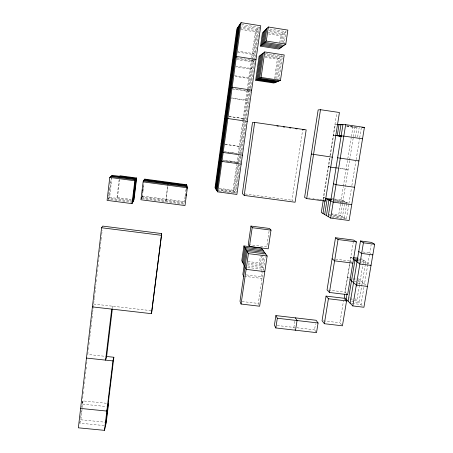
<?xml version="1.0" encoding="UTF-8"?>
<svg xmlns="http://www.w3.org/2000/svg" width="453" height="453" viewBox="0 0 453 453"><rect width="100%" height="100%" fill="white"/><g stroke="black" fill="none" stroke-linecap="round" stroke-linejoin="round"><path stroke-width="0.34" stroke-dasharray="2.27 1.7" d="M104.133 425.56L79.802 423.176L80.119 420.452M80.436 417.723L80.674 415.678M80.991 412.955L81.229 410.905M81.625 407.496L81.783 406.137M82.106 403.391L82.35 401.29M82.672 398.498L82.916 396.398M83.244 393.6L83.488 391.505M83.811 388.708L84.054 386.607M84.383 383.816L84.626 381.715M84.949 378.918L85.192 376.822M85.521 374.025L85.764 371.924M86.087 369.133L86.33 367.032M86.659 364.235L86.902 362.14M88.041 352.349L87.797 354.45L105.617 356.369M88.363 349.546L88.612 347.445M88.935 344.642L89.179 342.542M89.507 339.744L89.751 337.644M89.83 336.941L90.889 327.836M90.974 327.14L91.461 322.938M91.54 322.236L92.599 313.136M92.684 312.434L93.171 308.233M93.25 307.53L94.309 298.414M94.394 297.712L94.881 293.499M94.966 292.797L95.945 284.371M96.274 281.562L96.517 279.456M96.84 276.653L97.089 274.546M97.412 271.738L97.661 269.631M97.984 266.823L98.233 264.716M98.556 261.908L98.805 259.801M99.128 256.993L99.371 254.886M99.7 252.078L99.943 249.971M100.028 249.269L100.515 245.056M100.6 244.354L101.087 240.141M101.172 239.439L101.659 235.226M101.744 234.524L102.231 230.311M79.802 423.176L80.849 419.795L83.052 400.911L107.185 403.351M132.678 202.355L108.131 199.144L108.612 195.039M108.692 194.354L108.93 192.299M109.252 189.558L109.569 186.823M109.886 184.082L110.13 182.027M111.421 176.625L108.89 198.255L132.457 201.342M108.131 199.144L109.637 197.389L111.897 178.074M119.122 179.745L116.919 198.34L117.469 197.599L119.654 179.184M112.412 308.317L112.667 306.222L112.095 307.955M185.124 196.217L184.53 202.4L142.146 196.817L142.57 193.374M142.655 192.689L142.825 191.313M143.25 187.876L143.505 185.809M142.146 196.817L143.035 191.325M143.12 190.645L144.043 183.154M167.633 186.308L165.758 201.755L167.91 184.926M185.209 195.543L186.104 188.776M184.977 198.986L185.158 197.621M186.058 190.792L186.325 188.742M239.014 165.062L235.135 192.519L233.023 190.203L236.659 164.377M236.755 163.68L237.836 156.002M238.233 153.21L242.808 120.708M242.904 120.017L247.095 90.26M247.191 89.569L251.591 58.307M251.692 57.61L255.316 31.857L259.343 27.378L242.038 24.626M238.901 154.133L233.708 190.956L219.009 188.98M243.618 120.674L238.974 153.601L239.745 153.946L244.331 121.427M243.703 120.056L252.179 59.926M252.259 59.377L256.285 30.776L241.047 28.358M239.467 155.928L234.416 191.727L219.416 189.716M244.529 120.062L257.281 29.672L241.058 27.095M240.345 155.639L239.303 163.001L237.78 162.106L222.876 160.039M240.532 154.297L258.301 28.539L241.885 25.929M235.871 193.329L239.897 164.858M240.192 162.791L241.149 156.013M241.438 153.969L245.951 122.061M246.245 119.971L250.294 91.359M250.679 88.607L259.343 27.378M274.478 78.947L277.355 59.201L282.406 56.087L278.844 80.379M279.744 42.803L280.752 35.883L285.99 31.625L267.451 28.675M275.656 78.426L278.572 58.448L264.88 56.325M280.894 42.554L282.015 34.858L268.267 32.678M276.766 78.596L279.818 57.678L265.271 55.425M282.032 42.554L283.312 33.805L268.703 31.484M277.587 80.894L281.098 56.891L264.88 54.371M283.142 42.944L284.637 32.729L269.025 30.243M284.071 44.722L285.99 31.625M264.444 271.087L259.371 262.95L260.362 256.234M261.647 255.679L260.339 264.501L248.023 262.978M263.063 254.422L261.33 266.092L248.187 264.461M244.337 276.302L262.027 278.459L261.007 276.698L261.624 272.553M261.726 271.862L263.991 256.613M258.839 304.546L258.306 303.431L265.282 256.625M269.065 231.2L266.732 246.891L250.311 244.813M292.995 200.894L291.942 200.22L302.7 129.717M294.824 321.268L293.861 327.417L295.532 330.226M329.608 158.057L322.972 199.903L319.569 199.445M329.943 155.962L336.692 113.386M323.363 199.563L329.914 158.29M330.35 155.509L335.254 124.62L336.488 124.626M316.126 332.066L314.563 329.801L315.548 323.68M348.725 204.767L346.398 219.014L338.714 214.807L340.469 203.952M340.582 203.272L343.238 186.874M343.351 186.194L351.177 137.91M351.392 136.574L352.91 127.202L356.358 127.265M349.529 160.685L340.565 215.821L331.098 214.563M349.637 160L353.204 138.069M353.419 136.715L354.959 127.242L346.721 126.036M355.497 136.863L357.06 127.282M346.709 203.839L344.41 217.927L331.958 216.274M357.621 137.016L359.206 127.321M348.952 203.408L351.42 188.335M351.868 185.594L355.888 161.047M356.109 159.683L359.455 139.252M359.676 137.91L361.403 127.361M341.573 324.801L339.863 322.768L343.482 300.973M346.726 293.804L344.954 292.077L349.648 263.771M349.761 263.08L353.459 240.781M344.937 293.148L349.965 262.831M350.084 262.14L350.882 257.298L352.881 257.553M356.788 286.896L357.134 284.841M357.253 284.156L357.711 281.415M361.301 260.028L361.534 258.646L370.531 265.067M359.422 285.243L356.851 300.475L349.501 299.592M359.535 284.552L363.646 260.152L358.261 259.473M365.345 264.422L358.918 302.457L350.809 301.483M365.458 263.742L365.803 261.692L357.638 260.662M363.923 287.378L361.03 304.478L354.201 303.663M367.779 264.648L364.506 283.957L357.649 283.114M369.54 254.246L368.012 263.267L359.756 262.225M370.792 253.527L369.773 252.859L371.188 244.501M83.052 400.911L82.021 404.087L106.438 406.545M250.39 90.662L248.567 91.444L232.61 89.06M334.773 135.447L333.55 135.356L334.903 135.555M80.849 419.795L106.279 422.298M93.658 304.031L151.806 310.735M277.196 325.497L314.563 329.801M323.425 320.849L339.863 322.768M242.049 301.511L258.306 303.431M349.546 297.904L353.51 298.38M351.466 303.334L353.516 303.578M246.341 274.903L261.007 276.698M328.431 290.073L344.954 292.077M247.865 261.517L259.371 262.95M349.546 277.604L347.559 277.361L349.506 279.071M352.864 278.017L356.845 278.51M247.649 265.9L262.344 267.717M352.859 279.484L360.237 280.396M247.706 267.446L263.38 269.382M354.212 281.154L362.349 282.157M335.565 259.173L350.107 261.007L351.76 262.287M357.004 261.879L359.07 262.14M362.881 251.981L369.773 252.859M117.469 197.599L131.24 199.405M109.637 197.389L132.91 200.436M331.058 213.788L338.714 214.807M328.391 214.207L330.424 214.473M329.473 215.135L342.468 216.862L344.954 201.602L333.295 200.028M331.709 217.066L346.398 219.014M142.446 196.092L184.411 201.625M141.789 197.672L184.665 203.318M142.117 198.646L184.807 204.258M219.178 188.34L233.023 190.203M217.202 190.113L235.135 192.519M245.152 193.941L291.942 200.22M219.127 191.081L222.616 191.551M223.312 191.647L233.776 193.046M325.084 197.712L323.691 197.519L324.818 198.074M332.06 198.652L334.155 198.935M334.852 199.031L341.132 199.881L348.442 203.182M331.488 199.173L332.847 199.36M333.527 199.45L343.017 200.736M333.753 200.719L346.93 202.497M308.68 197.978L310.045 198.159M312.763 198.527L314.127 198.714M316.851 199.082L318.889 199.354M334.223 201.421L335.628 201.613M336.33 201.71L339.835 202.18M340.537 202.276L344.042 202.746M344.744 202.842L348.249 203.312M222.774 160.362L238.533 162.548M226.132 161.177L228.907 161.562M229.597 161.659L233.063 162.134M233.759 162.231L235.837 162.519M225.266 144.264L239.977 146.489L225.033 144.382M224.048 151.512L237.621 153.408M226.71 152.117L229.45 152.502M230.141 152.599L233.567 153.08M234.258 153.176L236.313 153.465M329.937 166.817L328.589 166.625L330.35 167.112M336.681 167.757L339.382 168.137M340.056 168.233L348.08 169.592L339.897 168.448M337.174 168.063L339.218 168.352M346.641 125.753L353.589 126.772M354.28 126.874L356.364 127.18M335.254 124.62L336.613 124.818M346.8 126.308L352.91 127.202M228.895 116.393L243.912 118.578L228.929 116.58M231.392 97.893L247.321 100.255L246.455 100.526L231.392 98.295M231.194 88.324L249.467 91.059M234.518 75.679L249.637 77.967L248.748 78.494L234.484 76.336M235.781 66.093L251.794 68.539L250.871 69.184L236.421 66.976M237.768 52.123L252.95 54.479L253.895 53.658L237.842 51.166M265.169 57.316L277.355 59.201M236.07 57.644L254.654 60.509L252.717 62.004L236.687 59.536M237.355 58.748L253.674 61.263M265.311 53.426L282.406 56.087M240.934 29.575L255.316 31.857M268.516 33.947L280.752 35.883M350.882 257.298L352.377 258.42M358.17 278.674L366.97 286.013M354.835 298.544L362.955 306.33"/><path stroke-width="0.68" d="M168.001 184.229L168.154 182.236M92.406 306.891L151.478 313.674L161.681 233.578L102.723 226.104L101.597 227.751L78.363 427.813L104.484 430.35L106.279 422.298L108.567 403.487L106.829 411.064L80.617 408.442M151.478 313.674L161.681 233.578M133.607 200.526L136.285 178.55L112.219 175.317L109.762 177.412L107.089 200.362L132.033 203.624L133.992 199.767L136.642 178.006L120.056 175.775L119.53 176.296M111.715 309.105L105.594 360.124L106.625 356.477L112.327 309.014M104.484 430.35L112.922 360.911L113.845 357.258L106.302 356.443M132.033 203.624L134.813 180.764L136.642 178.006M105.521 425.695L113.845 357.258M132.678 202.355L135.413 179.858L110.77 176.551M133.148 201.432L135.855 179.195L111.5 175.928M143.12 181.88L140.917 199.756L185.005 205.549L187.344 187.802L186.636 184.722L144.547 179.065L143.12 181.88L187.344 187.802M141.421 198.556L141.585 197.197M142.338 191.109L142.502 189.756M186.46 186.075L186.636 184.722M185.917 195.872L186.098 194.479M186.834 188.884L187.112 186.789L143.59 180.957M215.509 188.51L237.582 27.809M216.007 189.258L238.357 26.665M216.511 190.022L239.15 25.493M217.032 190.804L239.96 24.298M217.746 191.874L241.075 22.65L260.769 25.793L236.879 194.439L217.746 191.874L215.028 187.78L236.828 28.924L241.075 22.65M255.679 80.283L259.076 56.37L264.745 51.948L284.201 54.977L280.469 80.379L273.884 83.035L255.679 80.283L261.098 77.44L280.469 80.379M260.526 46.161L262.4 32.978L268.318 26.993L287.853 30.108L285.792 44.128L278.838 49.026L260.526 46.161L266.302 41.059L268.318 26.993M260.084 55.583L256.641 79.773L275.056 82.559M263.453 31.914L261.557 45.255L280.073 48.154M261.121 54.779L257.627 79.258L276.256 82.078M264.529 30.821L262.61 44.326L281.341 47.259M262.174 53.952L258.64 78.726L277.485 81.585M265.634 29.705L263.686 43.375L282.644 46.348M263.261 53.109L259.677 78.182L278.742 81.076M266.766 28.562L264.79 42.395L283.969 45.413M244.212 195.419L254.66 122.406L306.177 129.875L295.09 202.236L244.212 195.419L242.361 193.567L252.508 122.446L254.66 122.406M261.098 77.44L264.745 51.948M265.679 253.94L247.23 251.619L240.016 301.268L241.07 304.037L259.637 306.222L267.14 255.985L261.557 248.176L243.918 245.945L241.777 260.764L246.121 269.359L264.801 271.658M242.553 262.298L244.716 247.315L262.553 249.569M243.34 263.867L245.537 248.72L263.572 250.99M250.945 226.07L248.261 244.552L249.45 246.455L268.21 248.827L271.002 230.124L269.473 228.471L250.945 226.07L252.185 227.689L271.002 230.124M241.07 304.037L248.408 253.635L243.918 245.945M249.45 246.455L252.185 227.689M275.888 315.582L274.422 325.175L275.832 327.961L316.517 332.632L318.074 322.983L316.098 320.277L275.888 315.582L277.321 318.238L275.832 327.961M306.687 198.59L320.498 109.7L339.439 112.508L325.345 201.104L306.687 198.59L304.597 197.429L318.153 109.92L320.498 109.7M295.532 330.226L297.055 320.537L295.362 317.853M323.255 200.243L321.313 212.491L330.656 218.063L349.116 220.503L364.41 127.418L345.656 124.666L337.106 124.626L338.482 124.83M322.978 213.488L325.169 199.728M324.682 214.501L327.123 199.195L331.239 199.75M326.426 215.543L328.901 200.062L330.979 200.345M328.21 216.602L342.932 124.654M330.656 218.063L345.656 124.666M326.047 296.092L322.055 320.69L324.354 323.714L342.428 325.815L346.568 300.934L343.935 298.244L326.047 296.092L328.414 298.748L346.568 300.934M335.509 237.746L327.049 289.903L329.439 292.468L347.61 294.671L356.392 241.896L353.578 240.084L335.509 237.746L338.057 239.524L356.392 241.896M324.354 323.714L328.414 298.748M329.439 292.468L338.057 239.524M344.71 294.518L344.257 297.264L352.825 305.928L363.918 307.253L374.637 244.252L371.545 242.412L360.497 240.979L350.101 303.17M346.16 299.19L346.97 294.331M348.108 301.16L354.92 260.316L357.638 260.662M352.825 305.928L363.419 242.802L360.497 240.979M234.32 51.591L235.05 50.736M233.895 59.105L236.415 56.449L256.002 59.468M232.293 66.342L232.995 65.662M230.407 75.719L231.081 75.158M229.835 88.641L232.174 87.208L251.658 90.124M227.972 97.791L228.623 97.486M224.881 115.991L225.486 115.9M225.09 118.788L227.859 118.522L247.236 121.33M362.004 127.372L364.41 127.418M302.7 129.717L304.088 129.779M86.466 358.068L112.922 360.911M277.321 318.238L318.074 322.983M367.462 286.426L356.33 285.062L350.005 279.507M352.859 263.136L334.586 260.837L332.106 258.737M371.035 265.424L359.863 264.02L352.881 258.793L357.587 259.388M264.614 252.451L246.375 250.152L242.848 274.473L243.657 276.217M248.408 253.635L267.14 255.985M372.83 254.863L361.636 253.431L358.748 251.449M353.55 257.638L358.21 258.227M101.597 227.751L161.511 235.328M363.419 242.802L374.637 244.252M351.721 204.66L333.21 202.163L325.384 198.352L331.488 199.173M144.269 179.62L186.778 185.328M143.929 180.277L186.942 186.053M109.762 177.412L134.813 180.764M354.58 187.265L336.013 184.711L333.47 183.765M241.177 164.105L221.942 161.438L219.484 159.569M332.332 157.185L311.319 154.043M358.901 160.945L337.632 157.769M330.35 167.112L336.488 167.967M242.446 155.158L223.176 152.463L220.656 151.036M362.542 138.805L343.821 136.093L335.379 135.492L341.551 136.381M341.194 136.053L339.172 135.758L340.945 124.643L342.298 124.841M341.415 136.228L337.253 135.623L339.003 124.637L340.396 124.841M276.908 125.979L278.301 126.183M283.182 126.891L284.575 127.089M289.456 127.797L290.849 128.001M295.73 128.709L297.123 128.907M266.302 41.059L285.792 44.128M221.081 143.675L221.636 143.901"/></g></svg>
